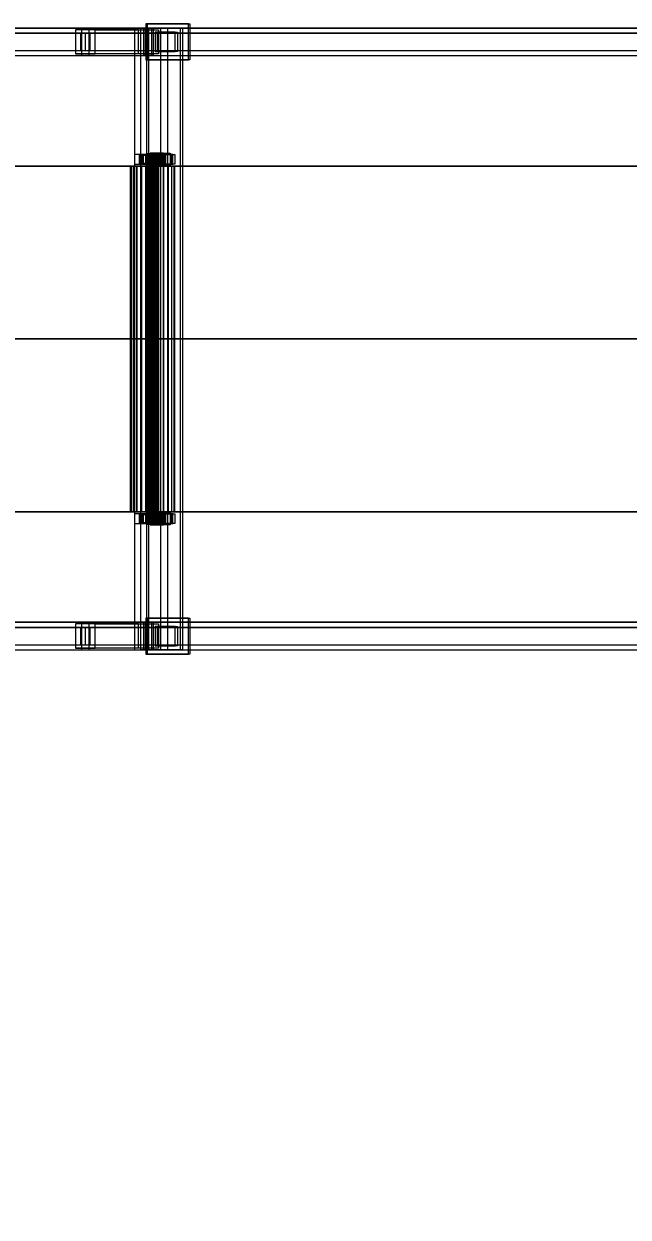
# Model space of a CAD drawing. Header units: millimetres. Extents: x -191664 to 191490, y -197311 to 10263.
# Drawn here: x 28517 to 29391, y -19271 to -17544 of the extents above; entities that cross this region are included whole.
import ezdxf

# ---------------------------------------------------------------- set-up
doc = ezdxf.new("R2010")
doc.units = ezdxf.units.MM
doc.layers.add('COTAS_INSTALACION_P', color=30, linetype='Continuous', lineweight=0)
doc.layers.add('superior_C03', color=7, linetype='Continuous', lineweight=0)
doc.dimstyles.new('PLANTA_100', dxfattribs={"dimtxt": 250, "dimasz": 150, "dimexe": 150, "dimexo": 80, "dimgap": 100, "dimtad": 1, "dimtih": 1, "dimtoh": 1, "dimdec": 1, "dimdsep": 46, "dimcen": 0.09, "dimclrd": 1, "dimclre": 1, "dimclrt": 1, "dimadec": 0, "dimazin": 0, "dimtfac": 1, "dimtdec": 4, "dimtofl": 0, "dimtmove": 0, "dimatfit": 3, "dimfxl": 1, "dimtolj": 1, "dimtzin": 0, "dimarcsym": 0})

# ---------------------------------------------------------------- blocks, each defined once
blk = doc.blocks.new('*D5')
at = {"layer": 'COTAS_INSTALACION_P', "color": 1, "lineweight": -2, "transparency": 16777216}
for p, q in [((-1000, -18080), (-1000, -25850)), ((60117.1, -18080), (60117.1, -25850)), ((-850, -25700), (59967.1, -25700))]:
    blk.add_line(p, q, dxfattribs=at)
at = {"layer": 'COTAS_INSTALACION_P', "color": 1, "transparency": 16777216}
for points in [[(-850, -25675), (-850, -25725), (-1000, -25700)], [(59967.1, -25675), (59967.1, -25725), (60117.1, -25700)]]:
    blk.add_solid(points, dxfattribs=at)
at = {"layer": 'Defpoints', "color": 0, "transparency": 16777216}
for p in [(-1000, -18000), (60117.1, -18000), (60117.1, -25700)]:
    blk.add_point(p, dxfattribs=at)

msp = doc.modelspace()

# ---------------------------------------------------------------- linework, layer by layer
at = {"layer": 'superior_C03', "color": 139, "true_color": 0x354b57}
for p, q in [((28755.04, -17544), (28693.4, -17544)), ((28693.4, -17544), (28693.4, -17596)), ((28695.56, -17544), (28693.4, -17544)), ((28695.56, -17596), (28695.56, -17544)), ((28695.56, -17544), (28757.19, -17544)), ((28755.04, -17596), (28755.04, -17544)), ((28755.04, -17544), (28757.19, -17544)), ((28757.19, -17544), (28757.19, -17596)), ((28600.37, -17550), (27444.71, -17550)), ((27455.48, -17550), (28611.14, -17550)), ((28598.96, -17557.5), (27507.93, -17557.5)), ((28692.61, -17550), (27510.02, -17550)), ((27519.44, -17550), (28702.03, -17550)), ((27521.52, -17557.5), (28612.55, -17557.5)), ((28620.2, -17552.5), (28591.31, -17552.5)), ((28591.31, -17552.5), (28591.31, -17587.5)), ((28682.88, -17552.5), (28591.31, -17552.5)), ((28598.96, -17557.5), (28598.96, -17582.5)), ((28612.55, -17557.5), (28598.96, -17557.5)), ((28600.37, -17550), (28600.37, -17590)), ((28611.14, -17550), (28600.37, -17550)), ((29756.03, -17550), (28600.37, -17550)), ((28605.81, -17557.5), (28605.71, -17557.5)), ((28605.71, -17557.5), (28605.71, -17582.5)), ((28605.71, -17557.5), (29852.93, -17557.5)), ((28605.81, -17582.5), (28605.81, -17557.5)), ((29853.04, -17557.5), (28605.81, -17557.5)), ((28611.14, -17590), (28611.14, -17550)), ((28611.14, -17550), (29766.81, -17550)), ((28612.55, -17582.5), (28612.55, -17557.5)), ((28620.2, -17587.5), (28620.2, -17552.5)), ((28620.2, -17552.5), (28711.77, -17552.5)), ((28715.24, -17550), (28676.71, -17550)), ((28676.71, -17550), (28676.71, -18450)), ((28686.14, -17550), (28676.71, -17550)), ((28682.88, -17587.5), (28682.88, -17552.5)), ((28682.88, -17552.5), (28711.77, -17552.5)), ((28686.14, -18450), (28686.14, -17550)), ((28686.14, -17550), (28724.66, -17550)), ((28690.59, -17550), (28704.05, -17550)), ((28690.59, -17590), (28690.59, -17550)), ((29846.25, -17550), (28690.59, -17550)), ((28692.61, -17550), (28692.61, -17590)), ((28702.03, -17550), (28692.61, -17550)), ((28743.3, -17550), (28694.37, -17550)), ((28694.37, -17550), (28694.37, -18450)), ((28697.6, -17550), (28694.37, -17550)), ((28697.6, -18450), (28697.6, -17550)), ((28697.6, -17550), (28746.53, -17550)), ((28702.03, -17590), (28702.03, -17550)), ((28704.05, -17550), (28704.05, -17590)), ((28704.05, -17550), (29859.72, -17550)), ((28735.97, -17556), (28707.08, -17556)), ((28707.08, -17556), (28707.08, -17584)), ((28710.31, -17556), (28707.08, -17556)), ((28710.31, -17584), (28710.31, -17556)), ((28710.31, -17556), (28739.21, -17556)), ((28711.77, -17552.5), (28711.77, -17587.5)), ((28715.24, -18450), (28715.24, -17550)), ((28715.24, -17550), (28724.66, -17550)), ((28724.66, -17550), (28724.66, -18450)), ((28735.97, -17584), (28735.97, -17556)), ((28735.97, -17556), (28739.21, -17556)), ((28739.21, -17556), (28739.21, -17584)), ((28743.3, -18450), (28743.3, -17550)), ((28743.3, -17550), (28746.53, -17550)), ((28746.53, -17550), (28746.53, -18450)), ((27444.71, -17590), (28600.37, -17590)), ((27455.48, -17590), (28611.14, -17590)), ((27507.93, -17582.5), (28598.96, -17582.5)), ((27510.02, -17590), (28692.61, -17590)), ((27519.44, -17590), (28702.03, -17590)), ((27521.52, -17582.5), (28612.55, -17582.5)), ((28591.31, -17587.5), (28620.2, -17587.5)), ((28682.88, -17587.5), (28591.31, -17587.5)), ((28598.96, -17582.5), (28612.55, -17582.5)), ((28600.37, -17590), (28611.14, -17590)), ((28600.37, -17590), (29756.03, -17590)), ((28605.71, -17582.5), (28605.81, -17582.5)), ((28605.71, -17582.5), (29852.93, -17582.5)), ((28605.81, -17582.5), (29853.04, -17582.5)), ((28611.14, -17590), (29766.81, -17590)), ((28711.77, -17587.5), (28620.2, -17587.5)), ((28711.77, -17587.5), (28682.88, -17587.5)), ((28704.05, -17590), (28690.59, -17590)), ((28690.59, -17590), (29846.25, -17590)), ((28692.61, -17590), (28702.03, -17590)), ((28693.4, -17596), (28755.04, -17596)), ((28693.4, -17596), (28695.56, -17596)), ((28757.19, -17596), (28695.56, -17596)), ((28704.05, -17590), (29859.72, -17590)), ((28707.08, -17584), (28735.97, -17584)), ((28707.08, -17584), (28710.31, -17584)), ((28739.21, -17584), (28710.31, -17584)), ((28739.21, -17584), (28735.97, -17584)), ((28757.19, -17596), (28755.04, -17596)), ((28686.43, -17733), (28676.8, -17733)), ((28676.8, -17733), (28676.8, -17747)), ((28689.72, -17733), (28676.8, -17733)), ((28732.52, -17733), (28686.3, -17733)), ((28686.3, -17733), (28686.3, -17747)), ((28688.99, -17733), (28686.3, -17733)), ((28686.43, -17747), (28686.43, -17733)), ((28686.43, -17733), (28699.35, -17733)), ((28688.99, -17747), (28688.99, -17733)), ((28688.99, -17733), (28735.22, -17733)), ((28689.72, -17747), (28689.72, -17733)), ((28689.72, -17733), (28699.35, -17733)), ((28699.35, -17733), (28699.35, -17747)), ((28719.04, -17731), (28699.78, -17731)), ((28699.78, -17731), (28699.78, -17749)), ((28709.47, -17731), (28699.78, -17731)), ((28717.24, -17733), (28707.61, -17733)), ((28707.61, -17733), (28707.61, -17747)), ((28720.54, -17733), (28707.61, -17733)), ((28709.47, -17749), (28709.47, -17731)), ((28709.47, -17731), (28728.73, -17731)), ((28717.24, -17747), (28717.24, -17733)), ((28717.24, -17733), (28730.17, -17733)), ((28719.04, -17749), (28719.04, -17731)), ((28719.04, -17731), (28728.73, -17731)), ((28720.54, -17747), (28720.54, -17733)), ((28720.54, -17733), (28730.17, -17733)), ((28728.73, -17731), (28728.73, -17749)), ((28730.17, -17733), (28730.17, -17747)), ((28732.52, -17747), (28732.52, -17733)), ((28732.52, -17733), (28735.22, -17733)), ((28735.22, -17733), (28735.22, -17747)), ((28676.8, -17747), (28686.43, -17747)), ((28676.8, -17747), (28689.72, -17747)), ((28686.3, -17747), (28732.52, -17747)), ((28686.3, -17747), (28688.99, -17747)), ((28699.35, -17747), (28686.43, -17747)), ((28735.22, -17747), (28688.99, -17747)), ((28699.35, -17747), (28689.72, -17747)), ((28699.78, -17749), (28719.04, -17749)), ((28709.47, -17749), (28699.78, -17749)), ((28707.61, -17747), (28717.24, -17747)), ((28707.61, -17747), (28720.54, -17747)), ((28728.73, -17749), (28709.47, -17749)), ((28730.17, -17747), (28717.24, -17747)), ((28728.73, -17749), (28719.04, -17749)), ((28730.17, -17747), (28720.54, -17747)), ((28735.22, -17747), (28732.52, -17747)), ((28686.43, -18253), (28676.8, -18253)), ((28676.8, -18253), (28676.8, -18267)), ((28689.72, -18253), (28676.8, -18253)), ((28732.52, -18253), (28686.3, -18253)), ((28686.3, -18253), (28686.3, -18267)), ((28688.99, -18253), (28686.3, -18253)), ((28686.43, -18267), (28686.43, -18253)), ((28686.43, -18253), (28699.35, -18253)), ((28688.99, -18267), (28688.99, -18253)), ((28688.99, -18253), (28735.22, -18253)), ((28689.72, -18267), (28689.72, -18253)), ((28689.72, -18253), (28699.35, -18253)), ((28699.35, -18253), (28699.35, -18267)), ((28719.04, -18251), (28699.78, -18251)), ((28699.78, -18251), (28699.78, -18269)), ((28709.47, -18251), (28699.78, -18251)), ((28717.24, -18253), (28707.61, -18253)), ((28707.61, -18253), (28707.61, -18267)), ((28720.54, -18253), (28707.61, -18253)), ((28709.47, -18269), (28709.47, -18251)), ((28709.47, -18251), (28728.73, -18251)), ((28717.24, -18267), (28717.24, -18253)), ((28717.24, -18253), (28730.17, -18253)), ((28719.04, -18269), (28719.04, -18251)), ((28719.04, -18251), (28728.73, -18251)), ((28720.54, -18267), (28720.54, -18253)), ((28720.54, -18253), (28730.17, -18253)), ((28728.73, -18251), (28728.73, -18269)), ((28730.17, -18253), (28730.17, -18267)), ((28732.52, -18267), (28732.52, -18253)), ((28732.52, -18253), (28735.22, -18253)), ((28735.22, -18253), (28735.22, -18267)), ((28676.8, -18267), (28686.43, -18267)), ((28676.8, -18267), (28689.72, -18267)), ((28686.3, -18267), (28732.52, -18267)), ((28686.3, -18267), (28688.99, -18267)), ((28699.35, -18267), (28686.43, -18267)), ((28735.22, -18267), (28688.99, -18267)), ((28699.35, -18267), (28689.72, -18267)), ((28699.78, -18269), (28719.04, -18269)), ((28709.47, -18269), (28699.78, -18269)), ((28707.61, -18267), (28717.24, -18267)), ((28707.61, -18267), (28720.54, -18267)), ((28728.73, -18269), (28709.47, -18269)), ((28730.17, -18267), (28717.24, -18267)), ((28728.73, -18269), (28719.04, -18269)), ((28730.17, -18267), (28720.54, -18267)), ((28735.22, -18267), (28732.52, -18267)), ((28755.04, -18404), (28693.4, -18404)), ((28693.4, -18404), (28693.4, -18456)), ((28695.56, -18404), (28693.4, -18404)), ((28695.56, -18456), (28695.56, -18404)), ((28695.56, -18404), (28757.19, -18404)), ((28755.04, -18456), (28755.04, -18404)), ((28755.04, -18404), (28757.19, -18404)), ((28757.19, -18404), (28757.19, -18456)), ((28600.37, -18410), (27444.71, -18410)), ((27455.48, -18410), (28611.14, -18410)), ((28598.96, -18417.5), (27507.93, -18417.5)), ((28692.61, -18410), (27510.02, -18410)), ((27519.44, -18410), (28702.03, -18410)), ((27521.52, -18417.5), (28612.55, -18417.5)), ((28620.2, -18412.5), (28591.31, -18412.5)), ((28591.31, -18412.5), (28591.31, -18447.5)), ((28682.88, -18412.5), (28591.31, -18412.5)), ((28598.96, -18417.5), (28598.96, -18442.5)), ((28612.55, -18417.5), (28598.96, -18417.5)), ((28600.37, -18410), (28600.37, -18450)), ((28611.14, -18410), (28600.37, -18410)), ((29756.03, -18410), (28600.37, -18410)), ((28605.81, -18417.5), (28605.71, -18417.5)), ((28605.71, -18417.5), (28605.71, -18442.5)), ((28605.71, -18417.5), (29852.93, -18417.5)), ((28605.81, -18442.5), (28605.81, -18417.5)), ((29853.04, -18417.5), (28605.81, -18417.5)), ((28611.14, -18450), (28611.14, -18410)), ((28611.14, -18410), (29766.81, -18410)), ((28612.55, -18442.5), (28612.55, -18417.5)), ((28620.2, -18447.5), (28620.2, -18412.5)), ((28620.2, -18412.5), (28711.77, -18412.5)), ((28682.88, -18447.5), (28682.88, -18412.5)), ((28682.88, -18412.5), (28711.77, -18412.5)), ((28690.59, -18410), (28704.05, -18410)), ((28690.59, -18450), (28690.59, -18410)), ((29846.25, -18410), (28690.59, -18410)), ((28692.61, -18410), (28692.61, -18450)), ((28702.03, -18410), (28692.61, -18410)), ((28702.03, -18450), (28702.03, -18410)), ((28704.05, -18410), (28704.05, -18450)), ((28704.05, -18410), (29859.72, -18410)), ((28735.97, -18416), (28707.08, -18416)), ((28707.08, -18416), (28707.08, -18444)), ((28710.31, -18416), (28707.08, -18416)), ((28710.31, -18444), (28710.31, -18416)), ((28710.31, -18416), (28739.21, -18416)), ((28711.77, -18412.5), (28711.77, -18447.5)), ((28735.97, -18444), (28735.97, -18416)), ((28735.97, -18416), (28739.21, -18416)), ((28739.21, -18416), (28739.21, -18444)), ((27507.93, -18442.5), (28598.96, -18442.5)), ((27521.52, -18442.5), (28612.55, -18442.5)), ((28598.96, -18442.5), (28612.55, -18442.5)), ((28605.71, -18442.5), (28605.81, -18442.5)), ((28605.71, -18442.5), (29852.93, -18442.5)), ((28605.81, -18442.5), (29853.04, -18442.5)), ((28707.08, -18444), (28735.97, -18444)), ((28707.08, -18444), (28710.31, -18444)), ((28739.21, -18444), (28710.31, -18444)), ((28739.21, -18444), (28735.97, -18444)), ((27444.71, -18450), (28600.37, -18450)), ((27455.48, -18450), (28611.14, -18450)), ((27510.02, -18450), (28692.61, -18450)), ((27519.44, -18450), (28702.03, -18450)), ((28591.31, -18447.5), (28620.2, -18447.5)), ((28682.88, -18447.5), (28591.31, -18447.5)), ((28600.37, -18450), (28611.14, -18450)), ((28600.37, -18450), (29756.03, -18450)), ((28611.14, -18450), (29766.81, -18450)), ((28711.77, -18447.5), (28620.2, -18447.5)), ((28676.71, -18450), (28715.24, -18450)), ((28676.71, -18450), (28686.14, -18450)), ((28711.77, -18447.5), (28682.88, -18447.5)), ((28724.66, -18450), (28686.14, -18450)), ((28704.05, -18450), (28690.59, -18450)), ((28690.59, -18450), (29846.25, -18450)), ((28692.61, -18450), (28702.03, -18450)), ((28693.4, -18456), (28755.04, -18456)), ((28693.4, -18456), (28695.56, -18456)), ((28694.37, -18450), (28743.3, -18450)), ((28694.37, -18450), (28697.6, -18450)), ((28757.19, -18456), (28695.56, -18456)), ((28746.53, -18450), (28697.6, -18450)), ((28704.05, -18450), (29859.72, -18450)), ((28724.66, -18450), (28715.24, -18450)), ((28746.53, -18450), (28743.3, -18450)), ((28757.19, -18456), (28755.04, -18456))]:
    msp.add_line(p, q, dxfattribs=at)
at = {"layer": 'superior_C03', "color": 155, "true_color": 0x617580}
for p, q in [((28684.81, -17734), (28684.22, -17734)), ((28684.22, -17734), (28694.22, -17734)), ((28684.22, -17746), (28684.22, -17734)), ((28684.22, -17734), (28684.92, -17734)), ((28686.66, -17734), (28684.81, -17734)), ((28684.81, -17734), (28694.5, -17734)), ((28684.81, -17746), (28684.81, -17734)), ((28684.92, -17734), (28694.55, -17734)), ((28684.92, -17746), (28684.92, -17734)), ((28684.92, -17734), (28686.86, -17734)), ((28689.63, -17734), (28686.66, -17734)), ((28686.66, -17734), (28695.37, -17734)), ((28686.66, -17746), (28686.66, -17734)), ((28686.86, -17734), (28695.47, -17734)), ((28686.86, -17746), (28686.86, -17734)), ((28686.86, -17734), (28689.93, -17734)), ((28693.54, -17734), (28689.63, -17734)), ((28689.63, -17734), (28696.78, -17734)), ((28689.63, -17746), (28689.63, -17734)), ((28689.93, -17734), (28696.92, -17734)), ((28689.93, -17746), (28689.93, -17734)), ((28689.93, -17734), (28693.89, -17734)), ((28698.1, -17734), (28693.54, -17734)), ((28693.54, -17734), (28698.63, -17734)), ((28693.54, -17746), (28693.54, -17734)), ((28693.89, -17734), (28698.8, -17734)), ((28693.89, -17746), (28693.89, -17734)), ((28693.89, -17734), (28698.5, -17734)), ((28694.22, -17734), (28694.5, -17734)), ((28694.22, -17734), (28694.22, -17746)), ((28694.55, -17734), (28694.22, -17734)), ((28694.5, -17734), (28695.37, -17734)), ((28694.5, -17734), (28694.5, -17746)), ((28694.55, -17734), (28694.55, -17746)), ((28695.47, -17734), (28694.55, -17734)), ((28695.37, -17734), (28696.78, -17734)), ((28695.37, -17734), (28695.37, -17746)), ((28695.47, -17734), (28695.47, -17746)), ((28696.92, -17734), (28695.47, -17734)), ((28696.78, -17734), (28698.63, -17734)), ((28696.78, -17734), (28696.78, -17746)), ((28696.92, -17734), (28696.92, -17746)), ((28698.8, -17734), (28696.92, -17734)), ((28703.01, -17734), (28698.1, -17734)), ((28698.1, -17734), (28700.79, -17734)), ((28698.1, -17746), (28698.1, -17734)), ((28698.5, -17734), (28700.98, -17734)), ((28698.5, -17746), (28698.5, -17734)), ((28698.5, -17734), (28703.42, -17734)), ((28698.63, -17734), (28700.79, -17734)), ((28698.63, -17734), (28698.63, -17746)), ((28698.8, -17734), (28698.8, -17746)), ((28700.98, -17734), (28698.8, -17734)), ((28700.79, -17734), (28703.12, -17734)), ((28700.79, -17734), (28700.79, -17746)), ((28700.98, -17734), (28700.98, -17746)), ((28703.31, -17734), (28700.98, -17734)), ((28707.93, -17734), (28703.01, -17734)), ((28703.01, -17734), (28703.12, -17734)), ((28703.01, -17746), (28703.01, -17734)), ((28703.12, -17734), (28705.45, -17734)), ((28703.12, -17734), (28703.12, -17746)), ((28703.42, -17734), (28703.31, -17734)), ((28703.31, -17734), (28703.31, -17746)), ((28705.64, -17734), (28703.31, -17734)), ((28703.42, -17746), (28703.42, -17734)), ((28703.42, -17734), (28708.33, -17734)), ((28707.93, -17734), (28705.45, -17734)), ((28705.45, -17734), (28707.63, -17734)), ((28705.45, -17734), (28705.45, -17746)), ((28708.33, -17734), (28705.64, -17734)), ((28705.64, -17734), (28705.64, -17746)), ((28707.8, -17734), (28705.64, -17734)), ((28712.54, -17734), (28707.63, -17734)), ((28707.63, -17734), (28709.51, -17734)), ((28707.63, -17734), (28707.63, -17746)), ((28712.89, -17734), (28707.8, -17734)), ((28707.8, -17734), (28707.8, -17746)), ((28709.65, -17734), (28707.8, -17734)), ((28712.54, -17734), (28707.93, -17734)), ((28707.93, -17746), (28707.93, -17734)), ((28708.33, -17746), (28708.33, -17734)), ((28708.33, -17734), (28712.89, -17734)), ((28716.5, -17734), (28709.51, -17734)), ((28709.51, -17734), (28710.96, -17734)), ((28709.51, -17734), (28709.51, -17746)), ((28716.8, -17734), (28709.65, -17734)), ((28709.65, -17734), (28709.65, -17746)), ((28711.06, -17734), (28709.65, -17734)), ((28719.56, -17734), (28710.96, -17734)), ((28710.96, -17734), (28711.88, -17734)), ((28710.96, -17734), (28710.96, -17746)), ((28719.77, -17734), (28711.06, -17734)), ((28711.06, -17734), (28711.06, -17746)), ((28711.93, -17734), (28711.06, -17734)), ((28711.88, -17734), (28721.51, -17734)), ((28711.88, -17746), (28711.88, -17734)), ((28711.88, -17734), (28712.21, -17734)), ((28721.62, -17734), (28711.93, -17734)), ((28711.93, -17734), (28711.93, -17746)), ((28712.21, -17734), (28711.93, -17734)), ((28722.21, -17734), (28712.21, -17734)), ((28712.21, -17734), (28712.21, -17746)), ((28716.5, -17734), (28712.54, -17734)), ((28712.54, -17746), (28712.54, -17734)), ((28712.89, -17746), (28712.89, -17734)), ((28712.89, -17734), (28716.8, -17734)), ((28719.56, -17734), (28716.5, -17734)), ((28716.5, -17746), (28716.5, -17734)), ((28716.8, -17746), (28716.8, -17734)), ((28716.8, -17734), (28719.77, -17734)), ((28721.51, -17734), (28719.56, -17734)), ((28719.56, -17746), (28719.56, -17734)), ((28719.77, -17746), (28719.77, -17734)), ((28719.77, -17734), (28721.62, -17734)), ((28721.51, -17734), (28721.51, -17746)), ((28722.21, -17734), (28721.51, -17734)), ((28721.62, -17746), (28721.62, -17734)), ((28721.62, -17734), (28722.21, -17734)), ((28722.21, -17746), (28722.21, -17734)), ((28694.22, -17746), (28684.22, -17746)), ((28684.22, -17746), (28684.81, -17746)), ((28684.92, -17746), (28684.22, -17746)), ((28694.5, -17746), (28684.81, -17746)), ((28684.81, -17746), (28686.66, -17746)), ((28694.55, -17746), (28684.92, -17746)), ((28686.86, -17746), (28684.92, -17746)), ((28695.37, -17746), (28686.66, -17746)), ((28686.66, -17746), (28689.63, -17746)), ((28695.47, -17746), (28686.86, -17746)), ((28689.93, -17746), (28686.86, -17746)), ((28696.78, -17746), (28689.63, -17746)), ((28689.63, -17746), (28693.54, -17746)), ((28696.92, -17746), (28689.93, -17746)), ((28693.89, -17746), (28689.93, -17746)), ((28698.63, -17746), (28693.54, -17746)), ((28693.54, -17746), (28698.1, -17746)), ((28698.8, -17746), (28693.89, -17746)), ((28698.5, -17746), (28693.89, -17746)), ((28694.5, -17746), (28694.22, -17746)), ((28694.22, -17746), (28694.55, -17746)), ((28695.37, -17746), (28694.5, -17746)), ((28694.55, -17746), (28695.47, -17746)), ((28696.78, -17746), (28695.37, -17746)), ((28695.47, -17746), (28696.92, -17746)), ((28698.63, -17746), (28696.78, -17746)), ((28696.92, -17746), (28698.8, -17746)), ((28700.79, -17746), (28698.1, -17746)), ((28698.1, -17746), (28703.01, -17746)), ((28700.98, -17746), (28698.5, -17746)), ((28703.42, -17746), (28698.5, -17746)), ((28700.79, -17746), (28698.63, -17746)), ((28698.8, -17746), (28700.98, -17746)), ((28703.12, -17746), (28700.79, -17746)), ((28700.98, -17746), (28703.31, -17746)), ((28703.12, -17746), (28703.01, -17746)), ((28703.01, -17746), (28707.93, -17746)), ((28705.45, -17746), (28703.12, -17746)), ((28703.31, -17746), (28703.42, -17746)), ((28703.31, -17746), (28705.64, -17746)), ((28708.33, -17746), (28703.42, -17746)), ((28707.63, -17746), (28705.45, -17746)), ((28705.45, -17746), (28707.93, -17746)), ((28705.64, -17746), (28708.33, -17746)), ((28705.64, -17746), (28707.8, -17746)), ((28709.51, -17746), (28707.63, -17746)), ((28707.63, -17746), (28712.54, -17746)), ((28707.8, -17746), (28712.89, -17746)), ((28707.8, -17746), (28709.65, -17746)), ((28707.93, -17746), (28712.54, -17746)), ((28712.89, -17746), (28708.33, -17746)), ((28710.96, -17746), (28709.51, -17746)), ((28709.51, -17746), (28716.5, -17746)), ((28709.65, -17746), (28716.8, -17746)), ((28709.65, -17746), (28711.06, -17746)), ((28711.88, -17746), (28710.96, -17746)), ((28710.96, -17746), (28719.56, -17746)), ((28711.06, -17746), (28719.77, -17746)), ((28711.06, -17746), (28711.93, -17746)), ((28721.51, -17746), (28711.88, -17746)), ((28712.21, -17746), (28711.88, -17746)), ((28711.93, -17746), (28721.62, -17746)), ((28711.93, -17746), (28712.21, -17746)), ((28712.21, -17746), (28722.21, -17746)), ((28712.54, -17746), (28716.5, -17746)), ((28716.8, -17746), (28712.89, -17746)), ((28716.5, -17746), (28719.56, -17746)), ((28719.77, -17746), (28716.8, -17746)), ((28719.56, -17746), (28721.51, -17746)), ((28721.62, -17746), (28719.77, -17746)), ((28721.51, -17746), (28722.21, -17746)), ((28722.21, -17746), (28721.62, -17746)), ((28684.81, -18254), (28684.22, -18254)), ((28684.22, -18254), (28694.22, -18254)), ((28684.22, -18266), (28684.22, -18254)), ((28684.22, -18254), (28684.92, -18254)), ((28686.66, -18254), (28684.81, -18254)), ((28684.81, -18254), (28694.5, -18254)), ((28684.81, -18266), (28684.81, -18254)), ((28684.92, -18254), (28694.55, -18254)), ((28684.92, -18266), (28684.92, -18254)), ((28684.92, -18254), (28686.86, -18254)), ((28689.63, -18254), (28686.66, -18254)), ((28686.66, -18254), (28695.37, -18254)), ((28686.66, -18266), (28686.66, -18254)), ((28686.86, -18254), (28695.47, -18254)), ((28686.86, -18266), (28686.86, -18254)), ((28686.86, -18254), (28689.93, -18254)), ((28693.54, -18254), (28689.63, -18254)), ((28689.63, -18254), (28696.78, -18254)), ((28689.63, -18266), (28689.63, -18254)), ((28689.93, -18254), (28696.92, -18254)), ((28689.93, -18266), (28689.93, -18254)), ((28689.93, -18254), (28693.89, -18254)), ((28698.1, -18254), (28693.54, -18254)), ((28693.54, -18254), (28698.63, -18254)), ((28693.54, -18266), (28693.54, -18254)), ((28693.89, -18254), (28698.8, -18254)), ((28693.89, -18266), (28693.89, -18254)), ((28693.89, -18254), (28698.5, -18254)), ((28694.22, -18254), (28694.5, -18254)), ((28694.22, -18254), (28694.22, -18266)), ((28694.55, -18254), (28694.22, -18254)), ((28694.5, -18254), (28695.37, -18254)), ((28694.5, -18254), (28694.5, -18266)), ((28694.55, -18254), (28694.55, -18266)), ((28695.47, -18254), (28694.55, -18254)), ((28695.37, -18254), (28696.78, -18254)), ((28695.37, -18254), (28695.37, -18266)), ((28695.47, -18254), (28695.47, -18266)), ((28696.92, -18254), (28695.47, -18254)), ((28696.78, -18254), (28698.63, -18254)), ((28696.78, -18254), (28696.78, -18266)), ((28696.92, -18254), (28696.92, -18266)), ((28698.8, -18254), (28696.92, -18254)), ((28703.01, -18254), (28698.1, -18254)), ((28698.1, -18254), (28700.79, -18254)), ((28698.1, -18266), (28698.1, -18254)), ((28698.5, -18254), (28700.98, -18254)), ((28698.5, -18266), (28698.5, -18254)), ((28698.5, -18254), (28703.42, -18254)), ((28698.63, -18254), (28700.79, -18254)), ((28698.63, -18254), (28698.63, -18266)), ((28698.8, -18254), (28698.8, -18266)), ((28700.98, -18254), (28698.8, -18254)), ((28700.79, -18254), (28703.12, -18254)), ((28700.79, -18254), (28700.79, -18266)), ((28700.98, -18254), (28700.98, -18266)), ((28703.31, -18254), (28700.98, -18254)), ((28707.93, -18254), (28703.01, -18254)), ((28703.01, -18254), (28703.12, -18254)), ((28703.01, -18266), (28703.01, -18254)), ((28703.12, -18254), (28705.45, -18254)), ((28703.12, -18254), (28703.12, -18266)), ((28703.42, -18254), (28703.31, -18254)), ((28703.31, -18254), (28703.31, -18266)), ((28705.64, -18254), (28703.31, -18254)), ((28703.42, -18266), (28703.42, -18254)), ((28703.42, -18254), (28708.33, -18254)), ((28707.93, -18254), (28705.45, -18254)), ((28705.45, -18254), (28707.63, -18254)), ((28705.45, -18254), (28705.45, -18266)), ((28708.33, -18254), (28705.64, -18254)), ((28705.64, -18254), (28705.64, -18266)), ((28707.8, -18254), (28705.64, -18254)), ((28712.54, -18254), (28707.63, -18254)), ((28707.63, -18254), (28709.51, -18254)), ((28707.63, -18254), (28707.63, -18266)), ((28712.89, -18254), (28707.8, -18254)), ((28707.8, -18254), (28707.8, -18266)), ((28709.65, -18254), (28707.8, -18254)), ((28712.54, -18254), (28707.93, -18254)), ((28707.93, -18266), (28707.93, -18254)), ((28708.33, -18266), (28708.33, -18254)), ((28708.33, -18254), (28712.89, -18254)), ((28716.5, -18254), (28709.51, -18254)), ((28709.51, -18254), (28710.96, -18254)), ((28709.51, -18254), (28709.51, -18266)), ((28716.8, -18254), (28709.65, -18254)), ((28709.65, -18254), (28709.65, -18266)), ((28711.06, -18254), (28709.65, -18254)), ((28719.56, -18254), (28710.96, -18254)), ((28710.96, -18254), (28711.88, -18254)), ((28710.96, -18254), (28710.96, -18266)), ((28719.77, -18254), (28711.06, -18254)), ((28711.06, -18254), (28711.06, -18266)), ((28711.93, -18254), (28711.06, -18254)), ((28711.88, -18254), (28721.51, -18254)), ((28711.88, -18266), (28711.88, -18254)), ((28711.88, -18254), (28712.21, -18254)), ((28721.62, -18254), (28711.93, -18254)), ((28711.93, -18254), (28711.93, -18266)), ((28712.21, -18254), (28711.93, -18254)), ((28722.21, -18254), (28712.21, -18254)), ((28712.21, -18254), (28712.21, -18266)), ((28716.5, -18254), (28712.54, -18254)), ((28712.54, -18266), (28712.54, -18254)), ((28712.89, -18266), (28712.89, -18254)), ((28712.89, -18254), (28716.8, -18254)), ((28719.56, -18254), (28716.5, -18254)), ((28716.5, -18266), (28716.5, -18254)), ((28716.8, -18266), (28716.8, -18254)), ((28716.8, -18254), (28719.77, -18254)), ((28721.51, -18254), (28719.56, -18254)), ((28719.56, -18266), (28719.56, -18254)), ((28719.77, -18266), (28719.77, -18254)), ((28719.77, -18254), (28721.62, -18254)), ((28721.51, -18254), (28721.51, -18266)), ((28722.21, -18254), (28721.51, -18254)), ((28721.62, -18266), (28721.62, -18254)), ((28721.62, -18254), (28722.21, -18254)), ((28722.21, -18266), (28722.21, -18254)), ((28694.22, -18266), (28684.22, -18266)), ((28684.22, -18266), (28684.81, -18266)), ((28684.92, -18266), (28684.22, -18266)), ((28694.5, -18266), (28684.81, -18266)), ((28684.81, -18266), (28686.66, -18266)), ((28694.55, -18266), (28684.92, -18266)), ((28686.86, -18266), (28684.92, -18266)), ((28695.37, -18266), (28686.66, -18266)), ((28686.66, -18266), (28689.63, -18266)), ((28695.47, -18266), (28686.86, -18266)), ((28689.93, -18266), (28686.86, -18266)), ((28696.78, -18266), (28689.63, -18266)), ((28689.63, -18266), (28693.54, -18266)), ((28696.92, -18266), (28689.93, -18266)), ((28693.89, -18266), (28689.93, -18266)), ((28698.63, -18266), (28693.54, -18266)), ((28693.54, -18266), (28698.1, -18266)), ((28698.8, -18266), (28693.89, -18266)), ((28698.5, -18266), (28693.89, -18266)), ((28694.5, -18266), (28694.22, -18266)), ((28694.22, -18266), (28694.55, -18266)), ((28695.37, -18266), (28694.5, -18266)), ((28694.55, -18266), (28695.47, -18266)), ((28696.78, -18266), (28695.37, -18266)), ((28695.47, -18266), (28696.92, -18266)), ((28698.63, -18266), (28696.78, -18266)), ((28696.92, -18266), (28698.8, -18266)), ((28700.79, -18266), (28698.1, -18266)), ((28698.1, -18266), (28703.01, -18266)), ((28700.98, -18266), (28698.5, -18266)), ((28703.42, -18266), (28698.5, -18266)), ((28700.79, -18266), (28698.63, -18266)), ((28698.8, -18266), (28700.98, -18266)), ((28703.12, -18266), (28700.79, -18266)), ((28700.98, -18266), (28703.31, -18266)), ((28703.12, -18266), (28703.01, -18266)), ((28703.01, -18266), (28707.93, -18266)), ((28705.45, -18266), (28703.12, -18266)), ((28703.31, -18266), (28703.42, -18266)), ((28703.31, -18266), (28705.64, -18266)), ((28708.33, -18266), (28703.42, -18266)), ((28707.63, -18266), (28705.45, -18266)), ((28705.45, -18266), (28707.93, -18266)), ((28705.64, -18266), (28708.33, -18266)), ((28705.64, -18266), (28707.8, -18266)), ((28709.51, -18266), (28707.63, -18266)), ((28707.63, -18266), (28712.54, -18266)), ((28707.8, -18266), (28712.89, -18266)), ((28707.8, -18266), (28709.65, -18266)), ((28707.93, -18266), (28712.54, -18266)), ((28712.89, -18266), (28708.33, -18266)), ((28710.96, -18266), (28709.51, -18266)), ((28709.51, -18266), (28716.5, -18266)), ((28709.65, -18266), (28716.8, -18266)), ((28709.65, -18266), (28711.06, -18266)), ((28711.88, -18266), (28710.96, -18266)), ((28710.96, -18266), (28719.56, -18266)), ((28711.06, -18266), (28719.77, -18266)), ((28711.06, -18266), (28711.93, -18266)), ((28721.51, -18266), (28711.88, -18266)), ((28712.21, -18266), (28711.88, -18266)), ((28711.93, -18266), (28721.62, -18266)), ((28711.93, -18266), (28712.21, -18266)), ((28712.21, -18266), (28722.21, -18266)), ((28712.54, -18266), (28716.5, -18266)), ((28716.8, -18266), (28712.89, -18266)), ((28716.5, -18266), (28719.56, -18266)), ((28719.77, -18266), (28716.8, -18266)), ((28719.56, -18266), (28721.51, -18266)), ((28721.62, -18266), (28719.77, -18266)), ((28721.51, -18266), (28722.21, -18266)), ((28722.21, -18266), (28721.62, -18266))]:
    msp.add_line(p, q, dxfattribs=at)
at = {"layer": 'superior_C03', "color": 9, "true_color": 0xbac6cb}
for p, q in [((28694.5, -17732), (28694.22, -17732)), ((28694.22, -17732), (28694.55, -17732)), ((28694.22, -18268), (28694.22, -17732)), ((28695.37, -17732), (28694.5, -17732)), ((28694.5, -18268), (28694.5, -17732)), ((28694.55, -17732), (28695.47, -17732)), ((28694.55, -18268), (28694.55, -17732)), ((28696.78, -17732), (28695.37, -17732)), ((28695.37, -18268), (28695.37, -17732)), ((28695.47, -17732), (28696.92, -17732)), ((28695.47, -18268), (28695.47, -17732)), ((28698.63, -17732), (28696.78, -17732)), ((28696.78, -18268), (28696.78, -17732)), ((28696.92, -17732), (28698.8, -17732)), ((28696.92, -18268), (28696.92, -17732)), ((28700.79, -17732), (28698.63, -17732)), ((28698.63, -18268), (28698.63, -17732)), ((28698.8, -17732), (28700.98, -17732)), ((28698.8, -18268), (28698.8, -17732)), ((28703.12, -17732), (28700.79, -17732)), ((28700.79, -18268), (28700.79, -17732)), ((28700.98, -17732), (28703.31, -17732)), ((28700.98, -18268), (28700.98, -17732)), ((28705.45, -17732), (28703.12, -17732)), ((28703.12, -18268), (28703.12, -17732)), ((28703.31, -17732), (28705.64, -17732)), ((28703.31, -18268), (28703.31, -17732)), ((28707.63, -17732), (28705.45, -17732)), ((28705.45, -18268), (28705.45, -17732)), ((28705.64, -17732), (28707.8, -17732)), ((28705.64, -18268), (28705.64, -17732)), ((28709.51, -17732), (28707.63, -17732)), ((28707.63, -18268), (28707.63, -17732)), ((28707.8, -17732), (28709.65, -17732)), ((28707.8, -18268), (28707.8, -17732)), ((28710.96, -17732), (28709.51, -17732)), ((28709.51, -18268), (28709.51, -17732)), ((28709.65, -17732), (28711.06, -17732)), ((28709.65, -18268), (28709.65, -17732)), ((28711.88, -17732), (28710.96, -17732)), ((28710.96, -18268), (28710.96, -17732)), ((28711.06, -17732), (28711.93, -17732)), ((28711.06, -18268), (28711.06, -17732)), ((28712.21, -17732), (28711.88, -17732)), ((28711.88, -17732), (28711.88, -18268)), ((28711.93, -17732), (28712.21, -17732)), ((28711.93, -18268), (28711.93, -17732)), ((28712.21, -18268), (28712.21, -17732)), ((28694.55, -18268), (28694.22, -18268)), ((28694.22, -18268), (28694.5, -18268)), ((28694.5, -18268), (28695.37, -18268)), ((28695.47, -18268), (28694.55, -18268)), ((28695.37, -18268), (28696.78, -18268)), ((28696.92, -18268), (28695.47, -18268)), ((28696.78, -18268), (28698.63, -18268)), ((28698.8, -18268), (28696.92, -18268)), ((28698.63, -18268), (28700.79, -18268)), ((28700.98, -18268), (28698.8, -18268)), ((28700.79, -18268), (28703.12, -18268)), ((28703.31, -18268), (28700.98, -18268)), ((28703.12, -18268), (28705.45, -18268)), ((28705.64, -18268), (28703.31, -18268)), ((28705.45, -18268), (28707.63, -18268)), ((28707.8, -18268), (28705.64, -18268)), ((28707.63, -18268), (28709.51, -18268)), ((28709.65, -18268), (28707.8, -18268)), ((28709.51, -18268), (28710.96, -18268)), ((28711.06, -18268), (28709.65, -18268)), ((28710.96, -18268), (28711.88, -18268)), ((28711.93, -18268), (28711.06, -18268)), ((28711.88, -18268), (28712.21, -18268)), ((28712.21, -18268), (28711.93, -18268))]:
    msp.add_line(p, q, dxfattribs=at)
at = {"layer": 'superior_C03', "color": 251, "true_color": 0x586d65}
for p, q in [((27467.6, -17750), (36944.05, -17750)), ((36945.39, -17750), (27468.94, -17750)), ((36944.05, -18250), (27467.6, -18250)), ((27468.94, -18250), (36945.39, -18250))]:
    msp.add_line(p, q, dxfattribs=at)
at = {"layer": 'superior_C03', "color": 139, "true_color": 0x345e4e}
for p, q in [((27749.19, -17750), (28692.98, -17750)), ((28694.6, -17750), (27750.8, -17750)), ((28692.98, -17750), (28692.98, -18000)), ((28692.98, -17750), (28694.6, -17750)), ((28692.98, -17750), (29636.77, -17750)), ((28694.6, -18000), (28694.6, -17750)), ((29638.39, -17750), (28694.6, -17750)), ((27749.19, -18000), (28692.98, -18000)), ((28694.6, -18000), (27750.8, -18000)), ((28692.98, -18000), (28692.98, -18250)), ((28692.98, -18000), (29636.77, -18000)), ((28694.6, -18250), (28694.6, -18000)), ((29638.39, -18000), (28694.6, -18000)), ((27749.19, -18250), (28692.98, -18250)), ((27750.8, -18250), (28694.6, -18250)), ((28692.98, -18250), (28694.6, -18250)), ((28692.98, -18250), (29636.77, -18250)), ((28694.6, -18250), (29638.39, -18250))]:
    msp.add_line(p, q, dxfattribs=at)
at = {"layer": 'superior_C03', "color": 252, "true_color": 0x83939a}
for p, q in [((28672.22, -17750), (28671.22, -17750)), ((28671.22, -17750), (28672.4, -17750)), ((28671.22, -18250), (28671.22, -17750)), ((28675.33, -17750), (28672.22, -17750)), ((28672.22, -18250), (28672.22, -17750)), ((28672.4, -17750), (28675.68, -17750)), ((28672.4, -18250), (28672.4, -17750)), ((28680.34, -17750), (28675.33, -17750)), ((28675.33, -18250), (28675.33, -17750)), ((28675.68, -17750), (28680.83, -17750)), ((28675.68, -18250), (28675.68, -17750)), ((28686.91, -17750), (28680.34, -17750)), ((28680.34, -18250), (28680.34, -17750)), ((28680.83, -17750), (28687.52, -17750)), ((28680.83, -18250), (28680.83, -17750)), ((28694.6, -17750), (28686.91, -17750)), ((28686.91, -18250), (28686.91, -17750)), ((28687.52, -17750), (28695.27, -17750)), ((28687.52, -18250), (28687.52, -17750)), ((28702.87, -17750), (28694.6, -17750)), ((28694.6, -18250), (28694.6, -17750)), ((28695.27, -17750), (28703.56, -17750)), ((28695.27, -18250), (28695.27, -17750)), ((28711.16, -17750), (28702.87, -17750)), ((28702.87, -18250), (28702.87, -17750)), ((28703.56, -17750), (28711.83, -17750)), ((28703.56, -18250), (28703.56, -17750)), ((28718.91, -17750), (28711.16, -17750)), ((28711.16, -18250), (28711.16, -17750)), ((28711.83, -17750), (28719.52, -17750)), ((28711.83, -18250), (28711.83, -17750)), ((28725.59, -17750), (28718.91, -17750)), ((28718.91, -18250), (28718.91, -17750)), ((28719.52, -17750), (28726.09, -17750)), ((28719.52, -18250), (28719.52, -17750)), ((28730.75, -17750), (28725.59, -17750)), ((28725.59, -18250), (28725.59, -17750)), ((28726.09, -17750), (28731.1, -17750)), ((28726.09, -18250), (28726.09, -17750)), ((28734.03, -17750), (28730.75, -17750)), ((28730.75, -18250), (28730.75, -17750)), ((28731.1, -17750), (28734.21, -17750)), ((28731.1, -18250), (28731.1, -17750)), ((28735.21, -17750), (28734.03, -17750)), ((28734.03, -17750), (28734.03, -18250)), ((28734.21, -17750), (28735.21, -17750)), ((28734.21, -18250), (28734.21, -17750)), ((28735.21, -18250), (28735.21, -17750)), ((28672.4, -18250), (28671.22, -18250)), ((28671.22, -18250), (28672.22, -18250)), ((28672.22, -18250), (28675.33, -18250)), ((28675.68, -18250), (28672.4, -18250)), ((28675.33, -18250), (28680.34, -18250)), ((28680.83, -18250), (28675.68, -18250)), ((28680.34, -18250), (28686.91, -18250)), ((28687.52, -18250), (28680.83, -18250)), ((28686.91, -18250), (28694.6, -18250)), ((28695.27, -18250), (28687.52, -18250)), ((28694.6, -18250), (28702.87, -18250)), ((28703.56, -18250), (28695.27, -18250)), ((28702.87, -18250), (28711.16, -18250)), ((28711.83, -18250), (28703.56, -18250)), ((28711.16, -18250), (28718.91, -18250)), ((28719.52, -18250), (28711.83, -18250)), ((28718.91, -18250), (28725.59, -18250)), ((28726.09, -18250), (28719.52, -18250)), ((28725.59, -18250), (28730.75, -18250)), ((28731.1, -18250), (28726.09, -18250)), ((28730.75, -18250), (28734.03, -18250)), ((28734.21, -18250), (28731.1, -18250)), ((28734.03, -18250), (28735.21, -18250)), ((28735.21, -18250), (28734.21, -18250))]:
    msp.add_line(p, q, dxfattribs=at)

# ---------------------------------------------------------------- dimensions: what is measured, and where the dimension line sits
at = {"layer": 'COTAS_INSTALACION_P'}
dim = msp.add_aligned_dim(p1=(-1000, -18000), p2=(60117.12, -18000), distance=-7700, text='<> P', dimstyle='PLANTA_100', dxfattribs=at)
dim.commit()
dim.dimension.update_dxf_attribs({"geometry": '*D5', "text_midpoint": (29558.56, -25700)})

doc.saveas('drawing.dxf')
